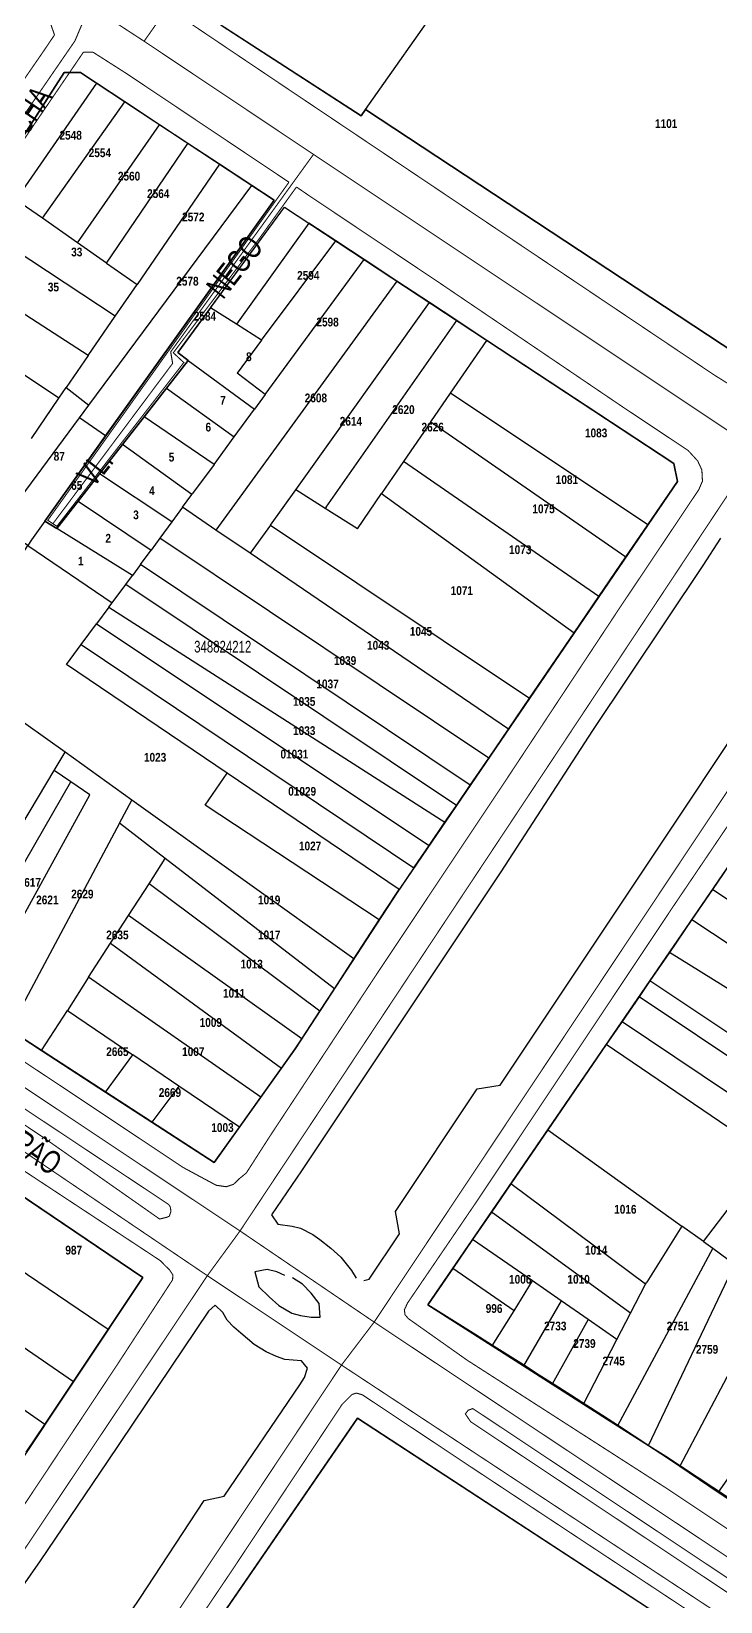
# Model space of a CAD drawing. Extents: x 203136 to 205923, y 4839890 to 4842982.
# Drawn here: x 204082.6 to 204200.6, y 4841632 to 4841901 of the extents above; entities that cross this region are included whole.
import ezdxf
from ezdxf.enums import TextEntityAlignment as Align

# ---------------------------------------------------------------- set-up
doc = ezdxf.new("R2010")
doc.units = 0
doc.header["$LTSCALE"] = 1.5
doc.header["$MEASUREMENT"] = 0
doc.linetypes.add('TRACO_25', pattern=[8, 3, -1, 1, -1, 1, -1])
for name, color, linetype in [('CD_MALHA_LOTES', 40, 'CONTINUOUS'), ('CD_TXT_QUADRA', 7, 'CONTINUOUS'), ('RU-QUADRAS', 210, 'CONTINUOUS'), ('SV-EIXO-RUA-N-PAV', 6, 'CONTINUOUS'), ('SV-EIXO-RUA-PAV', 20, 'CONTINUOUS'), ('SV-RUA-PAVIM-S-GUIA-C-GUIA', 7, 'CONTINUOUS'), ('SV-TXT-RUA-N-PAV-S-GUIA-C-GUIA', 7, 'CONTINUOUS'), ('SV-TXT-RUA-PAV-S-GUIA-C-GUIA', 7, 'CONTINUOUS'), ('Th_NmrPort', 1, 'CONTINUOUS')]:
    doc.layers.add(name, color=color, linetype=linetype)
doc.styles.add('ARIAL', font='ARIAL.TTF')
doc.styles.get("Standard").update_dxf_attribs({"font": 'swisscbo.ttf'})

msp = doc.modelspace()

# ---------------------------------------------------------------- linework, layer by layer
at = {"layer": 'CD_MALHA_LOTES', "linetype": 'Continuous'}
for p, q in [((204139.84, 4841887.6), (204167.17, 4841926.45)), ((204115.3, 4841901.93), (204139.09, 4841886.54)), ((204088.22, 4841893.93), (204075.99, 4841874.92)), ((204093.74, 4841892.14), (204079.94, 4841872.16)), ((204091.02, 4841893.93), (204088.22, 4841893.93)), ((204093.74, 4841892.14), (204091.02, 4841893.93)), ((204098.63, 4841888.92), (204093.74, 4841892.14)), ((204084.49, 4841868.98), (204098.63, 4841888.92)), ((204104.57, 4841885), (204098.63, 4841888.92)), ((204139.09, 4841886.54), (204139.84, 4841887.6)), ((204139.84, 4841887.6), (204205.77, 4841844.13)), ((204090.52, 4841864.76), (204104.57, 4841885)), ((204109.41, 4841881.81), (204104.57, 4841885)), ((204095.45, 4841861.31), (204109.41, 4841881.81)), ((204114.82, 4841878.24), (204109.41, 4841881.81)), ((204114.82, 4841878.24), (204100.7, 4841857.64)), ((204120.33, 4841874.61), (204114.82, 4841878.24)), ((204092.45, 4841836.97), (204120.33, 4841874.61)), ((204124.19, 4841872.07), (204120.33, 4841874.61)), ((204084.49, 4841868.98), (204079.94, 4841872.16)), ((204095.32, 4841831.68), (204124.19, 4841872.07)), ((204096.95, 4841852.18), (204071.95, 4841868.66)), ((204090.52, 4841864.76), (204084.49, 4841868.98)), ((204130.13, 4841868.16), (204117.71, 4841850.84)), ((204134.76, 4841865.11), (204130.13, 4841868.16)), ((204122.04, 4841848.09), (204134.76, 4841865.11)), ((204139.61, 4841861.91), (204134.76, 4841865.11)), ((204095.45, 4841861.31), (204090.52, 4841864.76)), ((204092.35, 4841845.47), (204067.38, 4841861.55)), ((204095.45, 4841861.31), (204100.7, 4841857.64)), ((204122.65, 4841838.78), (204139.61, 4841861.91)), ((204145.21, 4841858.22), (204139.61, 4841861.91)), ((204096.95, 4841852.18), (204100.7, 4841857.64)), ((204145.21, 4841858.22), (204114.22, 4841815.56)), ((204150.79, 4841854.54), (204145.21, 4841858.22)), ((204087.33, 4841838.15), (204062.82, 4841854.47)), ((204127.87, 4841822.48), (204150.79, 4841854.54)), ((204155.49, 4841851.44), (204150.79, 4841854.54)), ((204092.35, 4841845.47), (204096.95, 4841852.18)), ((204113.3, 4841853.65), (204107.66, 4841845.96)), ((204117.71, 4841850.84), (204113.3, 4841853.65)), ((204133.09, 4841819.5), (204155.49, 4841851.44)), ((204160.62, 4841848.06), (204155.49, 4841851.44)), ((204122.04, 4841848.09), (204117.71, 4841850.84)), ((204122.04, 4841848.09), (204117.83, 4841842.45)), ((204154.41, 4841839.03), (204160.62, 4841848.06)), ((204192.61, 4841826.98), (204160.62, 4841848.06)), ((204092.35, 4841845.47), (204088.58, 4841839.98)), ((204109.47, 4841844.63), (204105.74, 4841839.86)), ((204107.66, 4841845.96), (204109.47, 4841844.63)), ((204109.47, 4841844.63), (204120.83, 4841836.29)), ((204122.65, 4841838.78), (204117.83, 4841842.45)), ((204082.6, 4841831.25), (204087.33, 4841838.15)), ((204087.33, 4841838.15), (204088.58, 4841839.98)), ((204088.58, 4841839.98), (204092.45, 4841836.97)), ((204105.74, 4841839.86), (204101.91, 4841834.96)), ((204105.74, 4841839.86), (204117.33, 4841831.51)), ((204122.65, 4841838.78), (204120.83, 4841836.29)), ((204151.03, 4841834.11), (204154.41, 4841839.03)), ((204188.18, 4841816.44), (204154.41, 4841839.03)), ((204090.84, 4841834.79), (204092.45, 4841836.97)), ((204117.33, 4841831.51), (204120.83, 4841836.29)), ((204077.07, 4841816.2), (204090.84, 4841834.79)), ((204095.32, 4841831.68), (204090.84, 4841834.79)), ((204101.91, 4841834.96), (204098.22, 4841830.24)), ((204113.88, 4841826.81), (204101.91, 4841834.96)), ((204151.03, 4841834.11), (204146.36, 4841827.33)), ((204151.03, 4841834.11), (204184.44, 4841810.95)), ((204084.88, 4841817.07), (204095.32, 4841831.68)), ((204098.22, 4841830.24), (204094.29, 4841825.21)), ((204110.110028, 4841821.66998), (204098.22, 4841830.24)), ((204113.88, 4841826.81), (204117.33, 4841831.51)), ((204146.36, 4841827.33), (204142.56, 4841821.8)), ((204179.82, 4841804.18), (204146.36, 4841827.33)), ((204094.29, 4841825.21), (204090.6, 4841820.49)), ((204106.66, 4841816.97), (204094.29, 4841825.21)), ((204113.88, 4841826.81), (204110.22, 4841821.82)), ((204193.24, 4841823.86), (204192.61, 4841826.98)), ((204110.110028, 4841821.66998), (204110.22, 4841821.82)), ((204123.54, 4841816.41), (204127.87, 4841822.48)), ((204132.94, 4841819.27), (204127.87, 4841822.48)), ((204138.43, 4841815.79), (204142.56, 4841821.8)), ((204142.56, 4841821.8), (204175.59, 4841797.98)), ((204188.18, 4841816.44), (204193.24, 4841823.86)), ((204090.6, 4841820.49), (204086.94, 4841815.8)), ((204090.6, 4841820.49), (204103.09, 4841812.09)), ((204108.49, 4841819.46), (204106.66, 4841816.97)), ((204108.49, 4841819.46), (204110.110028, 4841821.66998)), ((204114.22, 4841815.56), (204108.49, 4841819.46)), ((204133.09, 4841819.5), (204132.94, 4841819.27)), ((204138.43, 4841815.79), (204132.94, 4841819.27)), ((204084.88, 4841817.07), (204082.61, 4841813.9)), ((204086.94, 4841815.8), (204084.88, 4841817.07)), ((204106.66, 4841816.97), (204104.61, 4841814.18)), ((204123.54, 4841816.41), (204120.08, 4841811.58)), ((204123.54, 4841816.41), (204167.93, 4841786.74)), ((204184.44, 4841810.95), (204188.18, 4841816.44)), ((204082.61, 4841813.9), (204081.97, 4841812.89)), ((204099.92, 4841807.78), (204086.94, 4841815.8)), ((204104.61, 4841814.18), (204103.09, 4841812.09)), ((204160.93, 4841776.47), (204104.61, 4841814.18)), ((204120.08, 4841811.58), (204114.22, 4841815.56)), ((204081.97, 4841812.89), (204096.45, 4841803.12)), ((204101.29, 4841809.65), (204103.09, 4841812.09)), ((204164.34, 4841781.47), (204120.08, 4841811.58)), ((204101.29, 4841809.65), (204099.92, 4841807.78)), ((204157.76, 4841771.83), (204101.29, 4841809.65)), ((204179.82, 4841804.18), (204184.44, 4841810.95)), ((204096.45, 4841803.12), (204098.76, 4841806.24)), ((204098.76, 4841806.24), (204099.92, 4841807.78)), ((204155.42, 4841768.4), (204098.76, 4841806.24)), ((204095.86, 4841802.37), (204096.45, 4841803.12)), ((204175.59, 4841797.98), (204179.82, 4841804.18)), ((204095.86, 4841802.37), (204093.76, 4841799.51)), ((204095.86, 4841802.37), (204153.44, 4841765.49)), ((204091.15, 4841795.96), (204093.76, 4841799.51)), ((204093.76, 4841799.51), (204150.75, 4841761.54)), ((204167.93, 4841786.74), (204175.59, 4841797.98)), ((204088.63, 4841792.54), (204091.15, 4841795.96)), ((204091.15, 4841795.96), (204148.12, 4841757.69)), ((204116.15, 4841773.91), (204088.63, 4841792.54)), ((204088.38, 4841777.49), (204078.27, 4841784.73)), ((204164.34, 4841781.47), (204167.93, 4841786.74)), ((204160.93, 4841776.47), (204164.34, 4841781.47)), ((204086.51, 4841774.34), (204088.38, 4841777.49)), ((204099.83, 4841769.3), (204088.38, 4841777.49)), ((204157.76, 4841771.83), (204160.93, 4841776.47)), ((204080.98, 4841765.05), (204086.51, 4841774.34)), ((204089.37, 4841772.4), (204086.51, 4841774.34)), ((204112.35, 4841768.45), (204116.15, 4841773.91)), ((204145.58, 4841753.99), (204116.15, 4841773.91)), ((204068.75, 4841736.62), (204089.37, 4841772.4)), ((204092.63, 4841770.18), (204089.37, 4841772.4)), ((204155.42, 4841768.4), (204157.76, 4841771.83)), ((204072.68, 4841733.96), (204092.63, 4841770.18)), ((204097.72, 4841765.35), (204099.83, 4841769.3)), ((204137.83, 4841742.1), (204099.83, 4841769.3)), ((204142.18, 4841748.77), (204112.35, 4841768.45)), ((204153.44, 4841765.49), (204155.42, 4841768.4)), ((204097.72, 4841765.35), (204078.83, 4841729.97)), ((204105.54, 4841759.31), (204097.72, 4841765.35)), ((204150.75, 4841761.54), (204153.44, 4841765.49)), ((204148.12, 4841757.69), (204150.75, 4841761.54)), ((204203.91, 4841760.75), (204199.26, 4841753.97)), ((204102.75, 4841754.98), (204105.54, 4841759.31)), ((204134.49, 4841736.96), (204105.54, 4841759.31)), ((204099.22, 4841749.51), (204102.75, 4841754.98)), ((204131.99, 4841733.14), (204102.75, 4841754.98)), ((204142.18, 4841748.77), (204145.25, 4841753.48)), ((204145.25, 4841753.48), (204145.58, 4841753.99)), ((204199.26, 4841753.97), (204195.73, 4841748.82)), ((204250.12, 4841719.68), (204199.26, 4841753.97)), ((204096.17, 4841744.76), (204099.22, 4841749.51)), ((204128.9, 4841728.39), (204099.22, 4841749.51)), ((204137.83, 4841742.1), (204142.18, 4841748.77)), ((204195.73, 4841748.82), (204191.88, 4841743.2)), ((204195.73, 4841748.82), (204246.81, 4841715.05)), ((204092.41, 4841738.94), (204096.17, 4841744.76)), ((204096.17, 4841744.76), (204125.44, 4841723.39)), ((204134.49, 4841736.96), (204137.83, 4841742.1)), ((204191.88, 4841743.2), (204188.55, 4841738.33)), ((204243.79, 4841710.81), (204191.88, 4841743.2)), ((204092.41, 4841738.94), (204088.76, 4841733.26)), ((204121.89, 4841718.41), (204092.41, 4841738.94)), ((204131.99, 4841733.14), (204134.49, 4841736.96)), ((204188.55, 4841738.33), (204186.69, 4841735.62)), ((204247.83, 4841698.75), (204188.55, 4841738.33)), ((204084.33, 4841726.39), (204088.76, 4841733.26)), ((204088.76, 4841733.26), (204099.95, 4841725.67)), ((204128.9, 4841728.39), (204131.99, 4841733.14)), ((204186.69, 4841735.62), (204183.77, 4841731.36)), ((204245.85, 4841695.95), (204186.69, 4841735.62)), ((204183.77, 4841731.36), (204181.06, 4841727.41)), ((204183.77, 4841731.36), (204242.88, 4841691.74)), ((204078.83, 4841729.97), (204084.33, 4841726.39)), ((204127.8, 4841726.7), (204128.9, 4841728.39)), ((204084.33, 4841726.39), (204095.32, 4841719.25)), ((204095.32, 4841719.25), (204099.95, 4841725.67)), ((204107.88, 4841720.29), (204099.95, 4841725.67)), ((204125.44, 4841723.39), (204127.8, 4841726.7)), ((204181.06, 4841727.41), (204171.04, 4841712.79)), ((204239.82, 4841687.42), (204181.06, 4841727.41)), ((204121.89, 4841718.41), (204125.44, 4841723.39)), ((204107.88, 4841720.29), (204103.24, 4841714.11)), ((204118.23, 4841713.27), (204107.88, 4841720.29)), ((204095.32, 4841719.25), (204103.24, 4841714.11)), ((204118.23, 4841713.27), (204121.89, 4841718.41)), ((204103.24, 4841714.11), (204113.89, 4841707.19)), ((204113.89, 4841707.19), (204118.23, 4841713.27)), ((204171.04, 4841712.79), (204164.73, 4841703.57)), ((204171.04, 4841712.79), (204194.01, 4841696.31)), ((204101.71, 4841687.51), (204075.23, 4841705.38)), ((204164.73, 4841703.57), (204161.4, 4841698.71)), ((204187.81, 4841686.39), (204164.73, 4841703.57)), ((204161.4, 4841698.71), (204158.17, 4841694)), ((204161.4, 4841698.71), (204161.6, 4841698.57)), ((204185.23, 4841681.37), (204161.6, 4841698.57)), ((204197.73, 4841693.65), (204202.67, 4841700.16)), ((204095.77, 4841678.61), (204069.19, 4841696.56)), ((204194.01, 4841696.31), (204188.01, 4841686.72)), ((204197.73, 4841693.65), (204194.01, 4841696.31)), ((204053.96, 4841694.18), (204089.84, 4841669.72)), ((204158.17, 4841694), (204154.79, 4841689.07)), ((204168.42, 4841686.91), (204158.17, 4841694)), ((204213.39, 4841692.67), (204193.69, 4841655.17)), ((204197.73, 4841693.65), (204199.3, 4841692.52)), ((204199.3, 4841692.52), (204183.01, 4841662.1)), ((204199.3, 4841692.52), (204201.96, 4841690.62)), ((204095.77, 4841678.61), (204101.71, 4841687.51)), ((204154.79, 4841689.07), (204150.52, 4841682.83)), ((204165.27, 4841681.82), (204154.79, 4841689.07)), ((204188.28, 4841658.73), (204203.07, 4841689.82)), ((204084.9, 4841662.31), (204049.12, 4841687.17)), ((204165.27, 4841681.82), (204168.42, 4841686.91)), ((204173.33, 4841683.51), (204168.42, 4841686.91)), ((204185.23, 4841681.37), (204187.81, 4841686.39)), ((204187.81, 4841686.39), (204188.01, 4841686.72)), ((204224.25, 4841685.08), (204200.25, 4841650.76)), ((204150.52, 4841682.83), (204161.53, 4841675.8)), ((204173.33, 4841683.51), (204166.88, 4841672.39)), ((204177.95, 4841680.31), (204173.33, 4841683.51)), ((204161.53, 4841675.8), (204165.27, 4841681.82)), ((204177.95, 4841680.31), (204171.8, 4841669.25)), ((204182.9, 4841676.88), (204177.95, 4841680.31)), ((204182.9, 4841676.88), (204185.23, 4841681.37)), ((204089.84, 4841669.72), (204095.77, 4841678.61)), ((204177.16, 4841665.82), (204182.9, 4841676.88)), ((204161.53, 4841675.8), (204166.88, 4841672.39)), ((204166.88, 4841672.39), (204171.8, 4841669.25)), ((204084.9, 4841662.31), (204089.84, 4841669.72)), ((204171.8, 4841669.25), (204177.16, 4841665.82)), ((204177.16, 4841665.82), (204183.01, 4841662.1)), ((204138.46, 4841663.42), (204058.63, 4841547.29)), ((204216.73, 4841612.29), (204138.46, 4841663.42)), ((204081.73, 4841657.57), (204084.9, 4841662.31)), ((204183.01, 4841662.1), (204188.28, 4841658.73)), ((204188.28, 4841658.73), (204190.41, 4841657.37)), ((204190.41, 4841657.37), (204193.69, 4841655.17)), ((204193.69, 4841655.17), (204200.25, 4841650.76)), ((204200.25, 4841650.76), (204209.52, 4841644.54))]:
    msp.add_line(p, q, dxfattribs=at)
for points in [[(204113.3, 4841853.65), (204125.96, 4841870.9), (204130.13, 4841868.16)], [(204148.12, 4841757.69), (204145.58, 4841753.99)]]:
    msp.add_lwpolyline(points, dxfattribs=at)
at = {"layer": 'RU-QUADRAS', "color": 6, "linetype": 'Continuous'}
for points in [[(204245.63, 4841902.22), (204248.32, 4841900.45), (204242.27, 4841891.12), (204239.07, 4841893.25), (204205.77, 4841844.13), (204139.84, 4841887.6), (204139.09, 4841886.54), (204108.23, 4841906.51)], [(203856.19, 4841770.86), (203894.24, 4841825.7), (203931.36, 4841800.73), (203892.31, 4841746.72), (203894.19, 4841745.43), (203933.46, 4841799.8), (203990.59, 4841763.43), (203950.22, 4841703.39), (203959.17, 4841697.53), (204000.69, 4841757.58), (204033.44, 4841735.13), (203978.16, 4841656.49), (204011.78, 4841633.05), (204065.98, 4841711.62), (204101.71, 4841687.51), (204056.51, 4841619.75)], [(204235.23, 4841428.31), (204183.27, 4841461.22), (204058.88, 4841543.52), (204058.63, 4841547.29), (204138.46, 4841663.42), (204233.51, 4841601.32), (204198.74, 4841546.03), (204201.98, 4841544)]]:
    msp.add_lwpolyline(points, dxfattribs=at)
msp.add_lwpolyline([(204047.65, 4841753.07), (204059.55, 4841777.77), (204081.97, 4841812.89), (204051.02, 4841833.78), (204053.94, 4841840.67), (204088.22, 4841893.93), (204091.02, 4841893.93), (204124.19, 4841872.07), (204084.88, 4841817.07), (204086.94, 4841815.8), (204109.47, 4841844.63), (204107.66, 4841845.96), (204125.96, 4841870.9), (204192.61, 4841826.98), (204193.24, 4841823.86), (204145.25, 4841753.48), (204127.8, 4841726.7), (204113.89, 4841707.19), (204071.39, 4841734.8), (204058.31, 4841743.83), (204052.07, 4841750.37)], close=True, dxfattribs=at)
msp.add_lwpolyline([(204150.52, 4841682.83), (204216.83, 4841779.61), (204214.28, 4841781.33), (204228.52, 4841801.6), (204295.74, 4841757.89), (204294.13, 4841755.44), (204315.27, 4841741.61), (204315.96, 4841742.64), (204320.06, 4841740.13), (204282.38, 4841681.97), (204283.73, 4841680.87), (204279.83, 4841676.4), (204264.49, 4841656.38), (204261.36, 4841658.88), (204236.71, 4841626.29, 0.0115561686)], format="xyb", close=True, dxfattribs=at)
at = {"layer": 'SV-EIXO-RUA-N-PAV', "const_width": 0.18, "flags": 128}
for points in [[(204145.127082, 4841960.520754), (204101.90602, 4841899.304365)], [(204086.288645, 4841816.646126), (204106.791465, 4841844.107644), (204106.461555, 4841846.0871), (204130.917048, 4841879.920809)]]:
    msp.add_lwpolyline(points, dxfattribs=at)
at = {"layer": 'SV-EIXO-RUA-PAV', "const_width": 0.18, "flags": 128}
for points in [[(203686.39953, 4841049.541978), (203692.54943, 4841058.743734), (203749.763, 4841143.981473), (203780.754332, 4841190.6698), (203801.503, 4841221.7458), (203841.206856, 4841280.544557), (203883.1664, 4841344.0556), (203932.166221, 4841417.194802), (203983.243296, 4841493.9438), (204024.317884, 4841554.89701), (204044.434599, 4841585.5919), (204112.74, 4841687.823359), (204118.336724, 4841695.482033), (204206.94601, 4841829.2385), (204298.345112, 4841966.997973), (204390.162441, 4842105.446938), (204453.930388, 4842201.1731)], [(203719.944, 4841049.3658), (203773.009517, 4841127.017798), (203864.408033, 4841265.334897), (203955.51211, 4841401.724634), (204047.25663, 4841539.716778), (204077.8325, 4841585.3865), (204135.716023, 4841672.506011), (204141.312746, 4841679.87012), (204230.198456, 4841813.486843), (204274.2308, 4841880.6254), (204297.5478, 4841915.677), (204321.480187, 4841951.454095), (204364.7409, 4842016.6862), (204413.297516, 4842089.90306), (204462.2522, 4842163.2717), (204487.643986, 4842201.1725)], [(204128.524777, 4841960.3248), (204112.7995, 4841937.2061), (204095.308357, 4841912.563567), (204092.611825, 4841905.370336), (204090.052203, 4841899.352154), (204046.188439, 4841835.510599), (204045.278391, 4841834.3814)]]:
    msp.add_lwpolyline(points, dxfattribs=at)
at = {"layer": 'SV-EIXO-RUA-PAV', "const_width": 0.18}
for points in [[(203924.991667, 4842017.756401), (203935.476309, 4842010.69943), (203999.572758, 4841967.6778), (204042.9698, 4841938.6918), (204092.611825, 4841905.370336), (204101.90602, 4841899.304365), (204130.917048, 4841879.920809), (204206.94601, 4841829.2385), (204230.198456, 4841813.486843), (204278.807034, 4841781.1704), (204327.071368, 4841748.98664), (204499.520364, 4841633.7721)], [(203816.884774, 4841885.312895), (203841.5619, 4841869.4472), (203936.605357, 4841805.8681), (203998.154453, 4841764.704665), (204037.2543, 4841738.5625), (204066.6864, 4841718.9912), (204112.74, 4841687.823359), (204135.716023, 4841672.506011), (204238.200001, 4841604.9406), (204281.989259, 4841575.8223), (204311.854383, 4841556.001556), (204405.763938, 4841493.5846)], [(203835.482708, 4841884.228794), (203846.0231, 4841877.1778), (203886.536355, 4841850.382163), (203971.44315, 4841793.304593), (204003.1412, 4841772.0738), (204014.986115, 4841764.1502), (204033.499903, 4841751.7655), (204043.262908, 4841745.482254), (204118.336724, 4841695.482033), (204141.312746, 4841679.87012), (204232.241602, 4841619.389526), (204293.058033, 4841579.1683), (204323.851361, 4841558.6951), (204410.721144, 4841500.9968)]]:
    msp.add_lwpolyline(points, dxfattribs=at)
at = {"layer": 'SV-RUA-PAVIM-S-GUIA-C-GUIA', "linetype": 'Continuous', "const_width": 0.18, "flags": 128}
for points in [[(204245.46, 4841994.32), (204282.28, 4841969.44), (204287.72, 4841965.23), (204288.57, 4841964.38), (204288.98, 4841963.3), (204288.92, 4841962.35), (204287.99, 4841959.53), (204282.1, 4841949.95), (204263.49, 4841922.36), (204240.73, 4841888.31), (204219.15, 4841854.98), (204209.03, 4841840.13), (204208.18, 4841839.2), (204207.5, 4841838.66), (204206.29, 4841838.2), (204204.8, 4841838.85), (204199.58, 4841842.11), (204123.96, 4841892.86), (204106.571448, 4841904.553024)], [(204127.99792, 4841874.332325), (204130.18, 4841872.84), (204151.97, 4841858.27), (204183.96, 4841836.6), (204195.09, 4841829.19), (204196.72, 4841827.41), (204197.44, 4841825.87), (204197.54, 4841823.94), (204196.91, 4841822.48), (204183.16, 4841801.92), (204163.68, 4841772.41), (204141.95, 4841739.79), (204123.37, 4841711.59), (204119.41, 4841705.41), (204118.2, 4841704.42), (204117.24, 4841703.48), (204115.99, 4841703.06), (204114.26, 4841703.31), (204108.6, 4841706.35), (204087.5, 4841720.41), (204056.33, 4841741.04), (204045.44937, 4841748.395415)], [(204234.224485, 4841622.840446), (204230.18, 4841625.53), (204191.46, 4841651.35), (204157.2, 4841673.37), (204147.16, 4841680.47), (204146.6, 4841681.13), (204146.48, 4841681.99), (204147.09, 4841683.23), (204158.77, 4841700.38), (204192.59, 4841751.16), (204224.65, 4841798.61), (204228.92, 4841804.75), (204229.82, 4841805.43), (204231.25, 4841805.42), (204237.39, 4841800.79), (204255.74, 4841788.55), (204322.792533, 4841744.224101)], [(204071.83, 4841712.05), (204104.68, 4841690.4), (204105.52, 4841689.54), (204106.27, 4841688.81), (204106.82, 4841687.98), (204106.79, 4841687.12), (204097.24, 4841672.47), (204069.12, 4841630.09)], [(204233.176745, 4841424.176593), (204199.59, 4841446.22), (204180.32, 4841459.25), (204131.48, 4841491.7), (204069.8, 4841533), (204055.53, 4841543.42), (204055.89, 4841544.95), (204058.4, 4841549.47), (204079.03, 4841580.59), (204097.97, 4841609.14), (204116.85, 4841637.16), (204135.79, 4841665.73), (204137.52, 4841667.46), (204138.25, 4841667.71), (204139.28, 4841667.42), (204158.98, 4841654.32), (204196.955, 4841629.22), (204227.88, 4841608.21), (204235.381212, 4841603.12609)]]:
    msp.add_lwpolyline(points, dxfattribs=at)
at = {"layer": 'SV-RUA-PAVIM-S-GUIA-C-GUIA', "const_width": 0.18}
for points in [[(204086.56, 4841900.38), (204085.86, 4841902.4)], [(204084.53, 4841897.38), (204086.56, 4841900.38)], [(204091.502483, 4841897.419177), (204064.93, 4841858.37)], [(204065.58, 4841869.89), (204084.6, 4841897.48)], [(204093.17, 4841897.42), (204091.502483, 4841897.419177)], [(204098.91, 4841893.76), (204093.17, 4841897.42)], [(204126.716396, 4841875.156162), (204098.91, 4841893.76)], [(204084.65, 4841711.5), (204043.18, 4841739.23)], [(204079.24, 4841717.87), (204106.16, 4841699.99)], [(204104.57, 4841697.52), (204084.65, 4841711.5)], [(204106.21, 4841697.99), (204105.75, 4841697.82)], [(204106.16, 4841699.99), (204106.43, 4841699.49)], [(204106.49, 4841698.79), (204106.21, 4841697.99)], [(204106.43, 4841699.49), (204106.49, 4841698.79)], [(204105.75, 4841697.82), (204104.57, 4841697.52)]]:
    msp.add_lwpolyline(points, dxfattribs=at)
at = {"layer": 'SV-RUA-PAVIM-S-GUIA-C-GUIA', "linetype": 'TRACO_25', "const_width": 0.18, "flags": 128}
msp.add_lwpolyline([(204126.716396, 4841875.156162), (204121, 4841867.15), (204085.41, 4841817.23), (204086.96, 4841816.2), (204108.71, 4841844.26), (204106.91, 4841845.93), (204121.64, 4841865.5), (204127.99792, 4841874.332325)], dxfattribs=at)
at = {"layer": 'SV-RUA-PAVIM-S-GUIA-C-GUIA'}
for points in [[(204200.65, 4841814.16), (204197.61, 4841809.51)], [(204197.61, 4841809.51), (204178.7, 4841781.22)], [(204189.98, 4841761.09), (204205.07, 4841783.77)], [(204178.7, 4841781.22), (204163.02, 4841756.99)], [(204176.02, 4841740.17), (204189.98, 4841761.09)], [(204163.02, 4841756.99), (204128.84, 4841705.81)], [(204162.92, 4841720.48), (204176.02, 4841740.17)], [(204144.99, 4841698.82), (204158.96, 4841719.84)], [(204158.96, 4841719.84), (204162.92, 4841720.48)], [(204128.84, 4841705.81), (204123.74, 4841698.23)], [(204123.74, 4841698.23), (204124.79, 4841696.62), (204127.25, 4841696.33), (204128.712203, 4841695.966433), (204130.779199, 4841694.883632), (204132.007252, 4841694.016091), (204133.904428, 4841692.520955), (204135.63, 4841690.99), (204137.44, 4841688.71), (204138.217278, 4841687.410753)], [(204145.64, 4841694.99), (204144.99, 4841698.82)], [(204140.44, 4841687.2), (204145.64, 4841694.99)], [(204126, 4841687.88), (204124.619652, 4841688.480442), (204122.965253, 4841688.875812), (204120.89, 4841688.46), (204121.546854, 4841685.93352), (204123.350271, 4841684.172159), (204124.996981, 4841682.684168), (204127.235626, 4841681.411827), (204128.704543, 4841681.024707), (204130.506788, 4841680.715747), (204132.08, 4841680.71), (204131.902776, 4841683.040622), (204130.494472, 4841684.837808), (204129.020572, 4841686.372228), (204127.301327, 4841687.426725)], [(204139.54, 4841686.99), (204140.44, 4841687.2)], [(204114.05, 4841682.77), (204112.94, 4841681.73)], [(204128.59, 4841669.095), (204129.407598, 4841670.362294), (204129.89, 4841671.96), (204128.85, 4841673.22), (204125.992817, 4841673.459864), (204124.557554, 4841673.979988), (204122.817525, 4841674.790285), (204120.78, 4841676.03), (204118.490397, 4841677.967907), (204117.289345, 4841679.00116), (204116.16, 4841680.22), (204115.371036, 4841681.514565), (204114.05, 4841682.77)], [(204112.94, 4841681.73), (204095.58, 4841655.93)], [(204115.61, 4841650.03), (204128.59, 4841669.095)], [(204095.58, 4841655.93), (204084.11, 4841638.98)], [(204112.18, 4841649.3), (204115.61, 4841650.03)], [(204101.17, 4841632.54), (204112.18, 4841649.3)], [(204084.11, 4841638.98), (204074.58, 4841625.37)], [(204086.81, 4841611.21), (204101.17, 4841632.54)]]:
    msp.add_lwpolyline(points, dxfattribs=at)
at = {"layer": 'SV-RUA-PAVIM-S-GUIA-C-GUIA', "linetype": 'Continuous', "const_width": 0.18, "flags": 128}
msp.add_lwpolyline([(204322.22, 4841555.75), (204300.49, 4841570.06), (204226.31, 4841619.74), (204160.41, 4841663.59), (204158.2, 4841665.05), (204157.4, 4841664.76), (204156.93, 4841664.13), (204157.85, 4841662.79), (204184.23, 4841645.25), (204229.06, 4841615.41), (204299.12, 4841568.62), (204346.21, 4841537.41), (204388.45, 4841509.87), (204388.76, 4841509.82), (204389.41, 4841510.13), (204389.65, 4841510.7), (204388.9, 4841511.66), (204367.29, 4841525.83)], close=True, dxfattribs=at)

# ---------------------------------------------------------------- texts
at = {"layer": 'CD_TXT_QUADRA', "linetype": 'Continuous', "style": 'ARIAL', "width": 0.7}
msp.add_text('348824212', height=2, dxfattribs=at).set_placement((204110.478553, 4841794.583495))
at = {"layer": 'SV-TXT-RUA-N-PAV-S-GUIA-C-GUIA', "style": 'ARIAL', "width": 0.7}
for s, p in [('NEGO', (204115.440869, 4841854.923298)), ('VL.', (204093.264741, 4841822.693992))]:
    msp.add_text(s, height=4, rotation=52, dxfattribs=at).set_placement(p)
at = {"layer": 'SV-TXT-RUA-PAV-S-GUIA-C-GUIA', "style": 'ARIAL', "width": 0.7}
for s, rotation, p in [('ALAMEDA   DOUTOR   ROCHA', 56, (204054.894627, 4841843.119143)), ('BARÃO', 325, (204074.733533, 4841712.672195))]:
    msp.add_text(s, height=4, rotation=rotation, dxfattribs=at).set_placement(p)
at = {"layer": 'Th_NmrPort', "color": 1}
for s, p in [('2548', (204087.418554, 4841883.197271)), ('1101', (204189.418554, 4841885.197271)), ('2554', (204092.418554, 4841880.197271)), ('2560', (204097.418554, 4841876.197271)), ('2564', (204102.418554, 4841873.197271)), ('2572', (204108.418554, 4841869.197271)), ('33', (204089.418554, 4841863.197271)), ('2594', (204128.118554, 4841859.187271)), ('35', (204085.418554, 4841857.197271)), ('2578', (204107.418554, 4841858.197271)), ('2584', (204110.418554, 4841852.197271)), ('2598', (204131.418554, 4841851.197271)), ('8', (204119.378554, 4841845.257271)), ('7', (204114.928554, 4841837.767271)), ('2608', (204129.418554, 4841838.197271)), ('2620', (204144.418554, 4841836.197271)), ('6', (204112.418554, 4841833.197271)), ('2614', (204135.418554, 4841834.197271)), ('2626', (204149.418554, 4841833.197271)), ('1083', (204177.418554, 4841832.197271)), ('87', (204086.418554, 4841828.197271)), ('5', (204106.128554, 4841828.047271)), ('1081', (204172.418554, 4841824.197271)), ('65', (204089.418554, 4841823.197271)), ('4', (204102.778554, 4841822.317271)), ('1075', (204168.418554, 4841819.197271)), ('3', (204100.038554, 4841818.167271)), ('2', (204095.278554, 4841814.147271)), ('1073', (204164.418554, 4841812.197271)), ('1', (204090.588554, 4841810.247271)), ('1071', (204154.418554, 4841805.197271)), ('1045', (204147.418554, 4841798.197271)), ('1043', (204140.098554, 4841795.817271)), ('1039', (204134.418554, 4841793.197271)), ('1037', (204131.418554, 4841789.197271)), ('1035', (204127.418554, 4841786.197271)), ('1033', (204127.418554, 4841781.197271)), ('1023', (204101.878554, 4841776.627271)), ('01031', (204125.258554, 4841777.177271)), ('01029', (204126.588554, 4841770.797271)), ('1027', (204128.428554, 4841761.437271)), ('2617', (204080.418554, 4841755.197271)), ('2621', (204083.418554, 4841752.197271)), ('2629', (204089.418554, 4841753.197271)), ('1019', (204121.418554, 4841752.197271)), ('2635', (204095.418554, 4841746.197271)), ('1017', (204121.418554, 4841746.197271)), ('1013', (204118.418554, 4841741.197271)), ('1011', (204115.418554, 4841736.197271)), ('1009', (204111.418554, 4841731.197271)), ('2665', (204095.418554, 4841726.197271)), ('1007', (204108.418554, 4841726.197271)), ('2669', (204104.418554, 4841719.197271)), ('1003', (204113.418554, 4841713.197271)), ('1016', (204182.418554, 4841699.197271)), ('987', (204088.418554, 4841692.197271)), ('1014', (204177.418554, 4841692.197271)), ('1006', (204164.418554, 4841687.197271)), ('1010', (204174.418554, 4841687.197271)), ('996', (204160.418554, 4841682.197271)), ('2733', (204170.418554, 4841679.197271)), ('2751', (204191.418554, 4841679.197271)), ('2739', (204175.418554, 4841676.197271)), ('2745', (204180.418554, 4841673.197271)), ('2759', (204196.418554, 4841675.197271))]:
    msp.add_text(s, height=1.5, dxfattribs=at).set_placement(p, align=Align.MIDDLE_LEFT)

doc.saveas('drawing.dxf')
